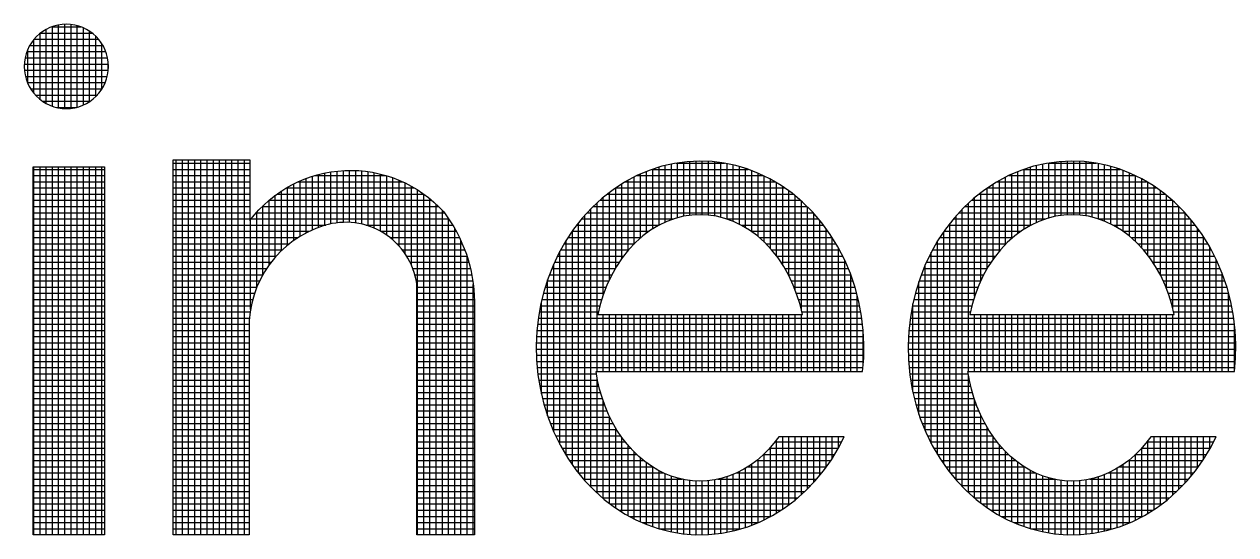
# Model space of a CAD drawing. Extents: x 0 to 841, y 0 to 594.
# Drawn here: x 740.76 to 744.094, y 98.319 to 99.722 of the extents above; entities that cross this region are included whole.
import ezdxf

# ---------------------------------------------------------------- set-up
doc = ezdxf.new("R2010")
doc.units = 0
doc.header["$LTSCALE"] = 5
doc.header["$MEASUREMENT"] = 0
doc.layers.add('한국지역난방기술주식회사 CI', color=7, linetype='Continuous')

# ---------------------------------------------------------------- blocks, each defined once
blk = doc.blocks.new('기술주CI')
at = {"layer": '한국지역난방기술주식회사 CI', "linetype": 'Continuous'}
for p, q in [((1153.6363, 136.291), (1153.6363, 136.6709)), ((1153.6648, 136.6837), (1153.8138, 136.6837)), ((1153.668, 136.2769), (1153.668, 136.6849)), ((1153.6997, 136.2685), (1153.6997, 136.6934)), ((1153.7315, 136.2649), (1153.7315, 136.6969)), ((1153.7632, 136.2661), (1153.7632, 136.6957)), ((1153.795, 136.2721), (1153.795, 136.6897)), ((1153.8268, 136.2833), (1153.8268, 136.6785)), ((1153.5727, 136.3432), (1153.5727, 136.6186)), ((1153.5741, 136.6203), (1153.9045, 136.6203)), ((1153.6045, 136.312), (1153.6045, 136.6498)), ((1153.6073, 136.652), (1153.8713, 136.652)), ((1153.8585, 136.3007), (1153.8585, 136.6612)), ((1153.8902, 136.3263), (1153.8902, 136.6356)), ((1153.5369, 136.5567), (1153.9417, 136.5567)), ((1153.541, 136.395), (1153.541, 136.5668)), ((1153.5519, 136.5885), (1153.9267, 136.5885)), ((1153.922, 136.3655), (1153.922, 136.5963)), ((1153.5235, 136.4933), (1153.9551, 136.4933)), ((1153.5277, 136.525), (1153.9509, 136.525)), ((1153.9537, 136.4542), (1153.9537, 136.5076)), ((1153.5241, 136.4615), (1153.9545, 136.4615)), ((1153.5293, 136.4298), (1153.9493, 136.4298)), ((1153.5397, 136.398), (1153.9389, 136.398)), ((1153.5561, 136.3662), (1153.9225, 136.3662)), ((1153.5803, 136.3345), (1153.8983, 136.3345)), ((1153.617, 136.3028), (1153.8616, 136.3028)), ((1153.6879, 136.271), (1153.7907, 136.271)), ((1154.2878, 135.9853), (1154.6807, 135.9853)), ((1154.303, 134.0812), (1154.303, 136.0018)), ((1154.3348, 134.0812), (1154.3348, 136.0018)), ((1154.3665, 134.0812), (1154.3665, 136.0018)), ((1154.3982, 134.0812), (1154.3982, 136.0018)), ((1154.43, 134.0812), (1154.43, 136.0018)), ((1154.4617, 134.0812), (1154.4617, 136.0018)), ((1154.4935, 134.0812), (1154.4935, 136.0018)), ((1154.5253, 134.0812), (1154.5253, 136.0018)), ((1154.557, 134.0812), (1154.557, 136.0018)), ((1154.5887, 134.0812), (1154.5887, 136.0018)), ((1154.6205, 134.0812), (1154.6205, 136.0018)), ((1154.6523, 134.0812), (1154.6523, 136.0018)), ((1156.8674, 135.9853), (1157.115, 135.9853)), ((1156.8747, 135.7051), (1156.8747, 135.9862)), ((1156.9065, 135.713), (1156.9065, 135.9905)), ((1156.9383, 135.7177), (1156.9383, 135.9936)), ((1156.97, 135.7202), (1156.97, 135.995)), ((1157.0017, 135.7207), (1157.0017, 135.9954)), ((1157.0335, 135.719), (1157.0335, 135.9941)), ((1157.0653, 135.7143), (1157.0653, 135.9916)), ((1157.097, 135.7073), (1157.097, 135.9876)), ((1158.775, 135.9853), (1159.0226, 135.9853)), ((1158.7797, 135.7044), (1158.7797, 135.9859)), ((1158.8115, 135.7124), (1158.8115, 135.9902)), ((1158.8433, 135.7173), (1158.8433, 135.9934)), ((1158.875, 135.7201), (1158.875, 135.9949)), ((1158.9067, 135.7208), (1158.9067, 135.9955)), ((1158.9385, 135.7192), (1158.9385, 135.9942)), ((1158.9703, 135.7147), (1158.9703, 135.992)), ((1159.002, 135.708), (1159.002, 135.988)), ((1153.5694, 135.9535), (1153.9345, 135.9535)), ((1153.5727, 134.0812), (1153.5727, 135.9662)), ((1153.6045, 134.0812), (1153.6045, 135.9662)), ((1153.6363, 134.0812), (1153.6363, 135.9662)), ((1153.668, 134.0812), (1153.668, 135.9662)), ((1153.6997, 134.0812), (1153.6997, 135.9662)), ((1153.7315, 134.0812), (1153.7315, 135.9662)), ((1153.7632, 134.0812), (1153.7632, 135.9662)), ((1153.795, 134.0812), (1153.795, 135.9662)), ((1153.8268, 134.0812), (1153.8268, 135.9662)), ((1153.8585, 134.0812), (1153.8585, 135.9662)), ((1153.8902, 134.0812), (1153.8902, 135.9662)), ((1153.922, 134.0812), (1153.922, 135.9662)), ((1154.2878, 135.9535), (1154.6807, 135.9535)), ((1155.0333, 135.6555), (1155.0333, 135.9273)), ((1155.065, 135.6661), (1155.065, 135.9348)), ((1155.0967, 135.6743), (1155.0967, 135.9406)), ((1155.1285, 135.6796), (1155.1285, 135.9447)), ((1155.1602, 135.682), (1155.1602, 135.9473)), ((1155.192, 135.6817), (1155.192, 135.9483)), ((1155.2238, 135.6787), (1155.2238, 135.9477)), ((1155.2555, 135.6728), (1155.2555, 135.9456)), ((1155.2872, 135.664), (1155.2872, 135.9419)), ((1155.319, 135.6519), (1155.319, 135.9366)), ((1155.3508, 135.6363), (1155.3508, 135.9296)), ((1156.6842, 135.6013), (1156.6842, 135.9294)), ((1156.716, 135.6266), (1156.716, 135.9429)), ((1156.7448, 135.9535), (1157.237, 135.9535)), ((1156.7478, 135.6485), (1156.7478, 135.9544)), ((1156.7795, 135.6673), (1156.7795, 135.9647)), ((1156.8112, 135.6825), (1156.8112, 135.9733)), ((1156.843, 135.6949), (1156.843, 135.9805)), ((1157.1288, 135.6982), (1157.1288, 135.9823)), ((1157.1605, 135.6867), (1157.1605, 135.9756)), ((1157.1922, 135.6716), (1157.1922, 135.9673)), ((1157.224, 135.6539), (1157.224, 135.9579)), ((1157.2558, 135.6333), (1157.2558, 135.9462)), ((1157.2875, 135.6093), (1157.2875, 135.9339)), ((1158.5892, 135.599), (1158.5892, 135.9283)), ((1158.621, 135.6247), (1158.621, 135.9418)), ((1158.6524, 135.9535), (1159.1446, 135.9535)), ((1158.6528, 135.6469), (1158.6528, 135.9536)), ((1158.6845, 135.666), (1158.6845, 135.9639)), ((1158.7162, 135.6812), (1158.7162, 135.9727)), ((1158.748, 135.694), (1158.748, 135.9799)), ((1159.0338, 135.6991), (1159.0338, 135.9829)), ((1159.0655, 135.6877), (1159.0655, 135.9762)), ((1159.0972, 135.6729), (1159.0972, 135.9681)), ((1159.129, 135.6555), (1159.129, 135.9586)), ((1159.1608, 135.6352), (1159.1608, 135.9472)), ((1159.1925, 135.6116), (1159.1925, 135.9349)), ((1153.5694, 135.9217), (1153.9345, 135.9217)), ((1153.5694, 135.89), (1153.9345, 135.89)), ((1154.2878, 135.9217), (1154.6807, 135.9217)), ((1154.2878, 135.89), (1154.6807, 135.89)), ((1154.8745, 135.5647), (1154.8745, 135.8623)), ((1154.9062, 135.5889), (1154.9062, 135.8794)), ((1154.9284, 135.89), (1155.4644, 135.89)), ((1154.938, 135.6097), (1154.938, 135.8943)), ((1154.9697, 135.6276), (1154.9697, 135.9072)), ((1155.0015, 135.6428), (1155.0015, 135.9182)), ((1155.0132, 135.9217), (1155.3796, 135.9217)), ((1155.3825, 135.6165), (1155.3825, 135.9209)), ((1155.4143, 135.5918), (1155.4143, 135.9104)), ((1155.446, 135.5605), (1155.446, 135.898)), ((1155.4777, 135.5198), (1155.4777, 135.8837)), ((1155.5095, 135.462), (1155.5095, 135.8672)), ((1156.589, 135.4972), (1156.589, 135.879)), ((1156.6065, 135.89), (1157.3732, 135.89)), ((1156.6208, 135.5377), (1156.6208, 135.8976)), ((1156.6525, 135.572), (1156.6525, 135.9145)), ((1156.6663, 135.9217), (1157.3132, 135.9217)), ((1157.3193, 135.5811), (1157.3193, 135.9188)), ((1157.351, 135.5478), (1157.351, 135.9031)), ((1157.3827, 135.509), (1157.3827, 135.8844)), ((1157.4145, 135.4632), (1157.4145, 135.8646)), ((1158.494, 135.4934), (1158.494, 135.8773)), ((1158.5141, 135.89), (1159.2808, 135.89)), ((1158.5258, 135.5344), (1158.5258, 135.8962)), ((1158.5575, 135.5692), (1158.5575, 135.9132)), ((1158.5738, 135.9217), (1159.2208, 135.9217)), ((1159.2242, 135.5834), (1159.2242, 135.9201)), ((1159.256, 135.5505), (1159.256, 135.9046)), ((1159.2877, 135.5123), (1159.2877, 135.8859)), ((1159.3195, 135.4671), (1159.3195, 135.8664)), ((1153.5694, 135.8583), (1153.9345, 135.8583)), ((1153.5694, 135.8265), (1153.9345, 135.8265)), ((1154.2878, 135.8583), (1154.6807, 135.8583)), ((1154.2878, 135.8265), (1154.6807, 135.8265)), ((1154.811, 135.5031), (1154.811, 135.8205)), ((1154.8192, 135.8265), (1155.5736, 135.8265)), ((1154.8428, 135.5364), (1154.8428, 135.8427)), ((1154.8676, 135.8583), (1155.5251, 135.8583)), ((1155.5413, 134.0812), (1155.5413, 135.8484)), ((1155.573, 134.0812), (1155.573, 135.8269)), ((1155.6047, 134.0812), (1155.6047, 135.8026)), ((1156.4937, 135.3122), (1156.4937, 135.8104)), ((1156.5143, 135.8265), (1157.4673, 135.8265)), ((1156.5255, 135.3887), (1156.5255, 135.8352)), ((1156.5572, 135.8583), (1157.4234, 135.8583)), ((1156.5573, 135.4486), (1156.5573, 135.8583)), ((1157.4463, 135.4079), (1157.4463, 135.8421)), ((1157.478, 135.3356), (1157.478, 135.8175)), ((1158.3987, 135.3041), (1158.3987, 135.8084)), ((1158.4219, 135.8265), (1159.3748, 135.8265)), ((1158.4305, 135.3832), (1158.4305, 135.8332)), ((1158.4623, 135.444), (1158.4623, 135.8566)), ((1158.4648, 135.8583), (1159.331, 135.8583)), ((1159.3513, 135.4127), (1159.3513, 135.8439)), ((1159.383, 135.3423), (1159.383, 135.8196)), ((1153.5694, 135.7948), (1153.9345, 135.7948)), ((1153.5694, 135.763), (1153.9345, 135.763)), ((1154.2878, 135.7948), (1154.6807, 135.7948)), ((1154.2878, 135.763), (1154.6807, 135.763)), ((1154.7439, 135.763), (1155.6488, 135.763)), ((1154.7475, 135.4138), (1154.7475, 135.7665)), ((1154.7786, 135.7948), (1155.6141, 135.7948)), ((1154.7792, 135.4632), (1154.7792, 135.7953)), ((1155.6365, 134.0812), (1155.6365, 135.7748)), ((1155.6682, 134.0812), (1155.6682, 135.743)), ((1156.4303, 134.3258), (1156.4303, 135.7519)), ((1156.4415, 135.763), (1157.5387, 135.763)), ((1156.462, 134.917), (1156.462, 135.782)), ((1156.4758, 135.7948), (1157.505, 135.7948)), ((1157.5097, 135.2325), (1157.5097, 135.7908)), ((1157.5415, 134.917), (1157.5415, 135.7603)), ((1158.3353, 134.3285), (1158.3353, 135.7491)), ((1158.3491, 135.763), (1159.4463, 135.763)), ((1158.367, 134.917), (1158.367, 135.7796)), ((1158.3834, 135.7948), (1159.4126, 135.7948)), ((1159.4147, 135.2433), (1159.4147, 135.793)), ((1159.4465, 134.917), (1159.4465, 135.7628)), ((1153.5694, 135.7312), (1153.9345, 135.7312)), ((1153.5694, 135.6995), (1153.9345, 135.6995)), ((1154.2878, 135.7312), (1154.6807, 135.7312)), ((1154.2878, 135.6995), (1154.6807, 135.6995)), ((1154.684, 135.2356), (1154.684, 135.6951)), ((1154.6874, 135.6995), (1155.701, 135.6995)), ((1154.7138, 135.7312), (1155.6783, 135.7312)), ((1154.7158, 135.348), (1154.7158, 135.7334)), ((1155.7, 134.0812), (1155.7, 135.701)), ((1156.3667, 134.3977), (1156.3667, 135.6792)), ((1156.3826, 135.6995), (1156.8557, 135.6995)), ((1156.3985, 134.359), (1156.3985, 135.7173)), ((1156.4113, 135.7312), (1157.5702, 135.7312)), ((1157.125, 135.6995), (1157.5975, 135.6995)), ((1157.5732, 134.917), (1157.5732, 135.7277)), ((1157.605, 134.917), (1157.605, 135.6907)), ((1158.2718, 134.4009), (1158.2718, 135.6759)), ((1158.2902, 135.6995), (1158.7633, 135.6995)), ((1158.3035, 134.3621), (1158.3035, 135.7145)), ((1158.3189, 135.7312), (1159.4778, 135.7312)), ((1159.0326, 135.6995), (1159.5051, 135.6995)), ((1159.4782, 134.917), (1159.4782, 135.7307)), ((1159.51, 134.917), (1159.51, 135.6937)), ((1153.5694, 135.6678), (1153.9345, 135.6678)), ((1153.5694, 135.636), (1153.9345, 135.636)), ((1154.2878, 135.6678), (1155.0706, 135.6678)), ((1154.2878, 135.636), (1154.9867, 135.636)), ((1155.275, 135.6678), (1155.7213, 135.6678)), ((1155.3513, 135.636), (1155.7396, 135.636)), ((1155.7318, 134.0812), (1155.7318, 135.6501)), ((1156.3342, 135.636), (1156.7287, 135.636)), ((1156.335, 134.4405), (1156.335, 135.6372)), ((1156.3578, 135.6678), (1156.7803, 135.6678)), ((1157.2004, 135.6678), (1157.6232, 135.6678)), ((1157.2521, 135.636), (1157.6463, 135.636)), ((1157.6368, 134.917), (1157.6368, 135.6491)), ((1158.24, 134.4442), (1158.24, 135.6333)), ((1158.2418, 135.636), (1158.6363, 135.636)), ((1158.2654, 135.6678), (1158.6879, 135.6678)), ((1159.108, 135.6678), (1159.5308, 135.6678)), ((1159.1596, 135.636), (1159.5539, 135.636)), ((1159.5418, 134.917), (1159.5418, 135.6527)), ((1153.5694, 135.6042), (1153.9345, 135.6042)), ((1153.5694, 135.5725), (1153.9345, 135.5725)), ((1154.2878, 135.6042), (1154.9292, 135.6042)), ((1154.2878, 135.5725), (1154.8842, 135.5725)), ((1155.3992, 135.6042), (1155.7559, 135.6042)), ((1155.4347, 135.5725), (1155.7704, 135.5725)), ((1155.7635, 134.0812), (1155.7635, 135.5881)), ((1156.2934, 135.5725), (1156.653, 135.5725)), ((1156.3032, 134.4883), (1156.3032, 135.5895)), ((1156.3131, 135.6042), (1156.6875, 135.6042)), ((1157.2932, 135.6042), (1157.6677, 135.6042)), ((1157.3278, 135.5725), (1157.6873, 135.5725)), ((1157.6685, 134.917), (1157.6685, 135.603)), ((1157.7002, 134.917), (1157.7002, 135.5505)), ((1158.201, 135.5725), (1158.5606, 135.5725)), ((1158.2082, 134.4927), (1158.2082, 135.5854)), ((1158.2206, 135.6042), (1158.5951, 135.6042)), ((1159.2008, 135.6042), (1159.5753, 135.6042)), ((1159.2353, 135.5725), (1159.5949, 135.5725)), ((1159.5735, 134.917), (1159.5735, 135.6072)), ((1159.6052, 134.917), (1159.6052, 135.5555)), ((1153.5694, 135.5408), (1153.9345, 135.5408)), ((1153.5694, 135.509), (1153.9345, 135.509)), ((1154.2878, 135.5408), (1154.8473, 135.5408)), ((1154.2878, 135.509), (1154.8163, 135.509)), ((1155.4626, 135.5408), (1155.7832, 135.5408)), ((1155.4847, 135.509), (1155.7944, 135.509)), ((1155.7952, 134.0812), (1155.7952, 135.5065)), ((1156.259, 135.509), (1156.598, 135.509)), ((1156.2715, 134.5431), (1156.2715, 135.5337)), ((1156.2755, 135.5408), (1156.6232, 135.5408)), ((1157.3576, 135.5408), (1157.7053, 135.5408)), ((1157.3828, 135.509), (1157.7216, 135.509)), ((1157.732, 134.917), (1157.732, 135.4888)), ((1158.1666, 135.509), (1158.5056, 135.509)), ((1158.1765, 134.5484), (1158.1765, 135.5292)), ((1158.183, 135.5408), (1158.5307, 135.5408)), ((1159.2652, 135.5408), (1159.6129, 135.5408)), ((1159.2904, 135.509), (1159.6292, 135.509)), ((1159.637, 134.917), (1159.637, 135.4939)), ((1153.5694, 135.4772), (1153.9345, 135.4772)), ((1153.5694, 135.4455), (1153.9345, 135.4455)), ((1154.2878, 135.4772), (1154.7898, 135.4772)), ((1154.2878, 135.4455), (1154.767, 135.4455)), ((1155.5024, 135.4772), (1155.8041, 135.4772)), ((1155.5162, 135.4455), (1155.8123, 135.4455)), ((1156.2302, 135.4455), (1156.5555, 135.4455)), ((1156.2398, 134.6082), (1156.2398, 135.4684)), ((1156.2439, 135.4772), (1156.5756, 135.4772)), ((1157.4051, 135.4772), (1157.7369, 135.4772)), ((1157.4253, 135.4455), (1157.7503, 135.4455)), ((1158.1377, 135.4455), (1158.4631, 135.4455)), ((1158.1448, 134.6147), (1158.1448, 135.463)), ((1158.1515, 135.4772), (1158.4832, 135.4772)), ((1159.3127, 135.4772), (1159.6445, 135.4772)), ((1159.3328, 135.4455), (1159.6579, 135.4455)), ((1153.5694, 135.4137), (1153.9345, 135.4137)), ((1153.5694, 135.382), (1153.9345, 135.382)), ((1154.2878, 135.4137), (1154.7475, 135.4137)), ((1154.2878, 135.382), (1154.7308, 135.382)), ((1155.5267, 135.4137), (1155.8191, 135.4137)), ((1155.5341, 135.382), (1155.8245, 135.382)), ((1155.827, 134.0812), (1155.827, 135.364)), ((1156.2063, 135.382), (1156.5224, 135.382)), ((1156.208, 134.6903), (1156.208, 135.3872)), ((1156.2177, 135.4137), (1156.5377, 135.4137)), ((1157.4431, 135.4137), (1157.7633, 135.4137)), ((1157.4584, 135.382), (1157.7741, 135.382)), ((1157.7638, 134.917), (1157.7638, 135.4125)), ((1158.113, 134.6984), (1158.113, 135.3791)), ((1158.1139, 135.382), (1158.43, 135.382)), ((1158.1253, 135.4137), (1158.4452, 135.4137)), ((1159.3507, 135.4137), (1159.6709, 135.4137)), ((1159.366, 135.382), (1159.6817, 135.382)), ((1159.6688, 134.917), (1159.6688, 135.4199)), ((1153.5694, 135.3503), (1153.9345, 135.3503)), ((1153.5694, 135.3185), (1153.9345, 135.3185)), ((1154.2878, 135.3503), (1154.7166, 135.3503)), ((1154.2878, 135.3185), (1154.7048, 135.3185)), ((1155.5366, 135.3503), (1155.8286, 135.3503)), ((1155.5366, 135.3185), (1155.8313, 135.3185)), ((1156.1871, 135.3185), (1156.4962, 135.3185)), ((1156.1962, 135.3503), (1156.5084, 135.3503)), ((1157.4724, 135.3503), (1157.7849, 135.3503)), ((1157.4846, 135.3185), (1157.7934, 135.3185)), ((1157.7955, 134.917), (1157.7955, 135.3104)), ((1158.0947, 135.3185), (1158.4037, 135.3185)), ((1158.1038, 135.3503), (1158.416, 135.3503)), ((1159.38, 135.3503), (1159.6925, 135.3503)), ((1159.3922, 135.3185), (1159.701, 135.3185)), ((1159.7005, 134.917), (1159.7005, 135.3203)), ((1153.5694, 135.2867), (1153.9345, 135.2867)), ((1153.5694, 135.255), (1153.9345, 135.255)), ((1154.2878, 135.2867), (1154.6952, 135.2867)), ((1154.2878, 135.255), (1154.6876, 135.255)), ((1155.5366, 135.2867), (1155.8327, 135.2867)), ((1155.5366, 135.255), (1155.8329, 135.255)), ((1156.1721, 135.255), (1156.4764, 135.255)), ((1156.1762, 134.8037), (1156.1762, 135.2749)), ((1156.1792, 135.2867), (1156.4858, 135.2867)), ((1157.495, 135.2867), (1157.8017, 135.2867)), ((1157.5044, 135.255), (1157.8085, 135.255)), ((1158.0796, 135.255), (1158.384, 135.255)), ((1158.0812, 134.8146), (1158.0812, 135.2639)), ((1158.0868, 135.2867), (1158.3934, 135.2867)), ((1159.4025, 135.2867), (1159.7092, 135.2867)), ((1159.412, 135.255), (1159.7161, 135.255)), ((1153.5694, 135.2233), (1153.9345, 135.2233)), ((1153.5694, 135.1915), (1153.9345, 135.1915)), ((1154.2878, 135.2233), (1154.682, 135.2233)), ((1154.2878, 135.1915), (1154.6784, 135.1915)), ((1155.5366, 135.2233), (1155.8329, 135.2233)), ((1155.5366, 135.1915), (1155.8329, 135.1915)), ((1156.1609, 135.1915), (1157.8197, 135.1915)), ((1156.1663, 135.2233), (1156.4688, 135.2233)), ((1156.4937, 134.917), (1156.4937, 135.2102)), ((1156.5255, 134.917), (1156.5255, 135.2102)), ((1156.5573, 134.917), (1156.5573, 135.2102)), ((1156.589, 134.917), (1156.589, 135.2102)), ((1156.6208, 134.917), (1156.6208, 135.2102)), ((1156.6525, 134.917), (1156.6525, 135.2102)), ((1156.6842, 134.917), (1156.6842, 135.2102)), ((1156.716, 134.917), (1156.716, 135.2102)), ((1156.7478, 134.917), (1156.7478, 135.2102)), ((1156.7795, 134.917), (1156.7795, 135.2102)), ((1156.8112, 134.917), (1156.8112, 135.2102)), ((1156.843, 134.917), (1156.843, 135.2102)), ((1156.8747, 134.917), (1156.8747, 135.2102)), ((1156.9065, 134.917), (1156.9065, 135.2102)), ((1156.9383, 134.917), (1156.9383, 135.2102)), ((1156.97, 134.917), (1156.97, 135.2102)), ((1157.0017, 134.917), (1157.0017, 135.2102)), ((1157.0335, 134.917), (1157.0335, 135.2102)), ((1157.0653, 134.917), (1157.0653, 135.2102)), ((1157.097, 134.917), (1157.097, 135.2102)), ((1157.1288, 134.917), (1157.1288, 135.2102)), ((1157.1605, 134.917), (1157.1605, 135.2102)), ((1157.1922, 134.917), (1157.1922, 135.2102)), ((1157.224, 134.917), (1157.224, 135.2102)), ((1157.2558, 134.917), (1157.2558, 135.2102)), ((1157.2875, 134.917), (1157.2875, 135.2102)), ((1157.3193, 134.917), (1157.3193, 135.2102)), ((1157.351, 134.917), (1157.351, 135.2102)), ((1157.3827, 134.917), (1157.3827, 135.2102)), ((1157.4145, 134.917), (1157.4145, 135.2102)), ((1157.4463, 134.917), (1157.4463, 135.2102)), ((1157.478, 134.917), (1157.478, 135.2102)), ((1157.5097, 134.917), (1157.5097, 135.2102)), ((1157.512, 135.2233), (1157.8144, 135.2233)), ((1158.0685, 135.1915), (1159.7273, 135.1915)), ((1158.0739, 135.2233), (1158.3764, 135.2233)), ((1158.3987, 134.917), (1158.3987, 135.2102)), ((1158.4305, 134.917), (1158.4305, 135.2102)), ((1158.4623, 134.917), (1158.4623, 135.2102)), ((1158.494, 134.917), (1158.494, 135.2102)), ((1158.5258, 134.917), (1158.5258, 135.2102)), ((1158.5575, 134.917), (1158.5575, 135.2102)), ((1158.5892, 134.917), (1158.5892, 135.2102)), ((1158.621, 134.917), (1158.621, 135.2102)), ((1158.6528, 134.917), (1158.6528, 135.2102)), ((1158.6845, 134.917), (1158.6845, 135.2102)), ((1158.7162, 134.917), (1158.7162, 135.2102)), ((1158.748, 134.917), (1158.748, 135.2102)), ((1158.7797, 134.917), (1158.7797, 135.2102)), ((1158.8115, 134.917), (1158.8115, 135.2102)), ((1158.8433, 134.917), (1158.8433, 135.2102)), ((1158.875, 134.917), (1158.875, 135.2102)), ((1158.9067, 134.917), (1158.9067, 135.2102)), ((1158.9385, 134.917), (1158.9385, 135.2102)), ((1158.9703, 134.917), (1158.9703, 135.2102)), ((1159.002, 134.917), (1159.002, 135.2102)), ((1159.0338, 134.917), (1159.0338, 135.2102)), ((1159.0655, 134.917), (1159.0655, 135.2102)), ((1159.0972, 134.917), (1159.0972, 135.2102)), ((1159.129, 134.917), (1159.129, 135.2102)), ((1159.1608, 134.917), (1159.1608, 135.2102)), ((1159.1925, 134.917), (1159.1925, 135.2102)), ((1159.2242, 134.917), (1159.2242, 135.2102)), ((1159.256, 134.917), (1159.256, 135.2102)), ((1159.2877, 134.917), (1159.2877, 135.2102)), ((1159.3195, 134.917), (1159.3195, 135.2102)), ((1159.3513, 134.917), (1159.3513, 135.2102)), ((1159.383, 134.917), (1159.383, 135.2102)), ((1159.4147, 134.917), (1159.4147, 135.2102)), ((1159.4196, 135.2233), (1159.722, 135.2233)), ((1153.5694, 135.1597), (1153.9345, 135.1597)), ((1153.5694, 135.128), (1153.9345, 135.128)), ((1154.2878, 135.1597), (1154.6766, 135.1597)), ((1154.2878, 135.128), (1154.6765, 135.128)), ((1155.5366, 135.1597), (1155.8329, 135.1597)), ((1155.5366, 135.128), (1155.8329, 135.128)), ((1156.1537, 135.128), (1157.8271, 135.128)), ((1156.1573, 135.1597), (1157.8234, 135.1597)), ((1157.8273, 134.9577), (1157.8273, 135.1248)), ((1158.0613, 135.128), (1159.7347, 135.128)), ((1158.0649, 135.1597), (1159.731, 135.1597)), ((1159.7323, 134.9256), (1159.7323, 135.1489)), ((1153.5694, 135.0962), (1153.9345, 135.0962)), ((1153.5694, 135.0645), (1153.9345, 135.0645)), ((1154.2878, 135.0962), (1154.6765, 135.0962)), ((1154.2878, 135.0645), (1154.6765, 135.0645)), ((1155.5366, 135.0962), (1155.8329, 135.0962)), ((1155.5366, 135.0645), (1155.8329, 135.0645)), ((1156.1506, 135.0645), (1157.8302, 135.0645)), ((1156.1521, 135.0962), (1157.8287, 135.0962)), ((1158.0582, 135.0645), (1159.7378, 135.0645)), ((1158.0597, 135.0962), (1159.7362, 135.0962)), ((1153.5694, 135.0328), (1153.9345, 135.0328)), ((1153.5694, 135.001), (1153.9345, 135.001)), ((1154.2878, 135.0328), (1154.6765, 135.0328)), ((1154.2878, 135.001), (1154.6765, 135.001)), ((1155.5366, 135.0328), (1155.8329, 135.0328)), ((1155.5366, 135.001), (1155.8329, 135.001)), ((1156.1505, 135.0328), (1157.8303, 135.0328)), ((1156.1512, 135.001), (1157.8297, 135.001)), ((1158.0581, 135.0328), (1159.7378, 135.0328)), ((1158.0588, 135.001), (1159.7373, 135.001)), ((1153.5694, 134.9692), (1153.9345, 134.9692)), ((1153.5694, 134.9375), (1153.9345, 134.9375)), ((1154.2878, 134.9692), (1154.6765, 134.9692)), ((1154.2878, 134.9375), (1154.6765, 134.9375)), ((1155.5366, 134.9692), (1155.8329, 134.9692)), ((1155.5366, 134.9375), (1155.8329, 134.9375)), ((1156.1524, 134.9692), (1157.8282, 134.9692)), ((1156.1553, 134.9375), (1157.8256, 134.9375)), ((1158.06, 134.9692), (1159.7358, 134.9692)), ((1158.0629, 134.9375), (1159.7332, 134.9375)), ((1153.5694, 134.9058), (1153.9345, 134.9058)), ((1153.5694, 134.874), (1153.9345, 134.874)), ((1154.2878, 134.9058), (1154.6765, 134.9058)), ((1154.2878, 134.874), (1154.6765, 134.874)), ((1155.5366, 134.9058), (1155.8329, 134.9058)), ((1155.5366, 134.874), (1155.8329, 134.874)), ((1156.1583, 134.9058), (1156.4588, 134.9058)), ((1156.1631, 134.874), (1156.4643, 134.874)), ((1156.462, 134.2948), (1156.462, 134.8872)), ((1158.0658, 134.9058), (1158.3664, 134.9058)), ((1158.0707, 134.874), (1158.3719, 134.874)), ((1158.367, 134.2971), (1158.367, 134.9023)), ((1153.5694, 134.8422), (1153.9345, 134.8422)), ((1153.5694, 134.8105), (1153.9345, 134.8105)), ((1154.2878, 134.8422), (1154.6765, 134.8422)), ((1154.2878, 134.8105), (1154.6765, 134.8105)), ((1155.5366, 134.8422), (1155.8329, 134.8422)), ((1155.5366, 134.8105), (1155.8329, 134.8105)), ((1156.1683, 134.8422), (1156.4714, 134.8422)), ((1156.1746, 134.8105), (1156.4797, 134.8105)), ((1158.0759, 134.8422), (1158.379, 134.8422)), ((1158.0822, 134.8105), (1158.3873, 134.8105)), ((1153.5694, 134.7788), (1153.9345, 134.7788)), ((1153.5694, 134.747), (1153.9345, 134.747)), ((1154.2878, 134.7788), (1154.6765, 134.7788)), ((1154.2878, 134.747), (1154.6765, 134.747)), ((1155.5366, 134.7788), (1155.8329, 134.7788)), ((1155.5366, 134.747), (1155.8329, 134.747)), ((1156.1822, 134.7788), (1156.4892, 134.7788)), ((1156.19, 134.747), (1156.5004, 134.747)), ((1156.4937, 134.2666), (1156.4937, 134.7658)), ((1158.0898, 134.7788), (1158.3968, 134.7788)), ((1158.0976, 134.747), (1158.4079, 134.747)), ((1158.3987, 134.2689), (1158.3987, 134.7731)), ((1153.5694, 134.7153), (1153.9345, 134.7153)), ((1153.5694, 134.6835), (1153.9345, 134.6835)), ((1154.2878, 134.7153), (1154.6765, 134.7153)), ((1154.2878, 134.6835), (1154.6765, 134.6835)), ((1155.5366, 134.7153), (1155.8329, 134.7153)), ((1155.5366, 134.6835), (1155.8329, 134.6835)), ((1156.2001, 134.7153), (1156.5133, 134.7153)), ((1156.2101, 134.6835), (1156.5277, 134.6835)), ((1156.5255, 134.2418), (1156.5255, 134.6879)), ((1158.1077, 134.7153), (1158.4208, 134.7153)), ((1158.1177, 134.6835), (1158.4353, 134.6835)), ((1158.4305, 134.2438), (1158.4305, 134.6931)), ((1153.5694, 134.6517), (1153.9345, 134.6517)), ((1153.5694, 134.62), (1153.9345, 134.62)), ((1154.2878, 134.6517), (1154.6765, 134.6517)), ((1154.2878, 134.62), (1154.6765, 134.62)), ((1155.5366, 134.6517), (1155.8329, 134.6517)), ((1155.5366, 134.62), (1155.8329, 134.62)), ((1156.2223, 134.6517), (1156.5438, 134.6517)), ((1156.235, 134.62), (1156.5622, 134.62)), ((1156.5573, 134.2184), (1156.5573, 134.6286)), ((1158.1299, 134.6517), (1158.4514, 134.6517)), ((1158.1426, 134.62), (1158.4698, 134.62)), ((1158.4623, 134.2201), (1158.4623, 134.633)), ((1153.5694, 134.5883), (1153.9345, 134.5883)), ((1153.5694, 134.5565), (1153.9345, 134.5565)), ((1154.2878, 134.5883), (1154.6765, 134.5883)), ((1154.2878, 134.5565), (1154.6765, 134.5565)), ((1155.5366, 134.5883), (1155.8329, 134.5883)), ((1155.5366, 134.5565), (1155.8329, 134.5565)), ((1156.2494, 134.5883), (1156.5832, 134.5883)), ((1156.2649, 134.5565), (1156.6069, 134.5565)), ((1156.589, 134.1981), (1156.589, 134.5797)), ((1157.374, 134.5565), (1157.7158, 134.5565)), ((1157.3827, 134.1928), (1157.3827, 134.568)), ((1157.4145, 134.2124), (1157.4145, 134.5829)), ((1157.4463, 134.2352), (1157.4463, 134.5829)), ((1157.478, 134.2588), (1157.478, 134.5829)), ((1157.5097, 134.2868), (1157.5097, 134.5829)), ((1157.5415, 134.3165), (1157.5415, 134.5829)), ((1157.5732, 134.3494), (1157.5732, 134.5829)), ((1157.605, 134.3867), (1157.605, 134.5829)), ((1157.6368, 134.4277), (1157.6368, 134.5829)), ((1157.6685, 134.4736), (1157.6685, 134.5829)), ((1157.7002, 134.5263), (1157.7002, 134.5829)), ((1158.157, 134.5883), (1158.4908, 134.5883)), ((1158.1725, 134.5565), (1158.5145, 134.5565)), ((1158.494, 134.1997), (1158.494, 134.5835)), ((1159.2816, 134.5565), (1159.6234, 134.5565)), ((1159.2877, 134.1912), (1159.2877, 134.5646)), ((1159.3195, 134.2108), (1159.3195, 134.5829)), ((1159.3513, 134.2333), (1159.3513, 134.5829)), ((1159.383, 134.2569), (1159.383, 134.5829)), ((1159.4147, 134.2846), (1159.4147, 134.5829)), ((1159.4465, 134.3138), (1159.4465, 134.5829)), ((1159.4782, 134.3467), (1159.4782, 134.5829)), ((1159.51, 134.3835), (1159.51, 134.5829)), ((1159.5418, 134.424), (1159.5418, 134.5829)), ((1159.5735, 134.4693), (1159.5735, 134.5829)), ((1159.6052, 134.5217), (1159.6052, 134.5829)), ((1159.637, 134.5828), (1159.637, 134.5829)), ((1153.5694, 134.5247), (1153.9345, 134.5247)), ((1154.2878, 134.5247), (1154.6765, 134.5247)), ((1155.5366, 134.5247), (1155.8329, 134.5247)), ((1156.2818, 134.5247), (1156.6339, 134.5247)), ((1156.6208, 134.1793), (1156.6208, 134.5395)), ((1156.6525, 134.1623), (1156.6525, 134.5051)), ((1157.3193, 134.1583), (1157.3193, 134.4962)), ((1157.3471, 134.5247), (1157.6994, 134.5247)), ((1157.351, 134.1743), (1157.351, 134.5293)), ((1158.1894, 134.5247), (1158.5415, 134.5247)), ((1158.5258, 134.1807), (1158.5258, 134.5424)), ((1158.5575, 134.1637), (1158.5575, 134.5076)), ((1159.2242, 134.157), (1159.2242, 134.4936)), ((1159.2546, 134.5247), (1159.607, 134.5247)), ((1159.256, 134.173), (1159.256, 134.5263)), ((1153.5694, 134.493), (1153.9345, 134.493)), ((1153.5694, 134.4613), (1153.9345, 134.4613)), ((1154.2878, 134.493), (1154.6765, 134.493)), ((1154.2878, 134.4613), (1154.6765, 134.4613)), ((1155.5366, 134.493), (1155.8329, 134.493)), ((1155.5366, 134.4613), (1155.8329, 134.4613)), ((1156.3005, 134.493), (1156.665, 134.493)), ((1156.3205, 134.4613), (1156.7014, 134.4613)), ((1156.6842, 134.1476), (1156.6842, 134.4755)), ((1156.716, 134.1337), (1156.716, 134.4501)), ((1157.2558, 134.1309), (1157.2558, 134.4436)), ((1157.2796, 134.4613), (1157.6606, 134.4613)), ((1157.2875, 134.1435), (1157.2875, 134.4678)), ((1157.3161, 134.493), (1157.6803, 134.493)), ((1158.2081, 134.493), (1158.5726, 134.493)), ((1158.2281, 134.4613), (1158.609, 134.4613)), ((1158.5892, 134.1488), (1158.5892, 134.4777)), ((1158.621, 134.1348), (1158.621, 134.452)), ((1159.1608, 134.1299), (1159.1608, 134.4417)), ((1159.1872, 134.4613), (1159.5682, 134.4613)), ((1159.1925, 134.1425), (1159.1925, 134.4656)), ((1159.2236, 134.493), (1159.5879, 134.493)), ((1153.5694, 134.4295), (1153.9345, 134.4295)), ((1153.5694, 134.3978), (1153.9345, 134.3978)), ((1154.2878, 134.4295), (1154.6765, 134.4295)), ((1154.2878, 134.3978), (1154.6765, 134.3978)), ((1155.5366, 134.4295), (1155.8329, 134.4295)), ((1155.5366, 134.3978), (1155.8329, 134.3978)), ((1156.3427, 134.4295), (1156.7459, 134.4295)), ((1156.3667, 134.3978), (1156.8038, 134.3978)), ((1156.7478, 134.1227), (1156.7478, 134.4284)), ((1156.7795, 134.112), (1156.7795, 134.4099)), ((1156.8112, 134.1039), (1156.8112, 134.3943)), ((1156.843, 134.0963), (1156.843, 134.3816)), ((1156.8747, 134.091), (1156.8747, 134.3717)), ((1157.097, 134.0891), (1157.097, 134.3695)), ((1157.1288, 134.0951), (1157.1288, 134.3789)), ((1157.1605, 134.1014), (1157.1605, 134.3908)), ((1157.1772, 134.3978), (1157.6142, 134.3978)), ((1157.1922, 134.11), (1157.1922, 134.4054)), ((1157.224, 134.1194), (1157.224, 134.4229)), ((1157.2346, 134.4295), (1157.6381, 134.4295)), ((1158.2503, 134.4295), (1158.6535, 134.4295)), ((1158.2743, 134.3978), (1158.7114, 134.3978)), ((1158.6528, 134.1236), (1158.6528, 134.4299)), ((1158.6845, 134.1127), (1158.6845, 134.4112)), ((1158.7162, 134.1046), (1158.7162, 134.3954)), ((1158.748, 134.0967), (1158.748, 134.3826)), ((1158.7797, 134.0914), (1158.7797, 134.3725)), ((1159.002, 134.0889), (1159.002, 134.3689)), ((1159.0338, 134.0945), (1159.0338, 134.3781)), ((1159.0655, 134.1009), (1159.0655, 134.3897)), ((1159.0848, 134.3978), (1159.5218, 134.3978)), ((1159.0972, 134.1092), (1159.0972, 134.4041)), ((1159.129, 134.1186), (1159.129, 134.4213)), ((1159.1421, 134.4295), (1159.5456, 134.4295)), ((1153.5694, 134.366), (1153.9345, 134.366)), ((1153.5694, 134.3342), (1153.9345, 134.3342)), ((1154.2878, 134.366), (1154.6765, 134.366)), ((1154.2878, 134.3342), (1154.6765, 134.3342)), ((1155.5366, 134.366), (1155.8329, 134.366)), ((1155.5366, 134.3342), (1155.8329, 134.3342)), ((1156.3928, 134.366), (1156.8991, 134.366)), ((1156.4221, 134.3342), (1157.5587, 134.3342)), ((1156.9065, 134.0862), (1156.9065, 134.3644)), ((1156.9383, 134.0838), (1156.9383, 134.3594)), ((1156.97, 134.0816), (1156.97, 134.3568)), ((1157.0017, 134.0821), (1157.0017, 134.3564)), ((1157.0335, 134.0825), (1157.0335, 134.3583)), ((1157.0653, 134.0858), (1157.0653, 134.3624)), ((1157.0814, 134.366), (1157.5879, 134.366)), ((1158.3003, 134.366), (1158.8067, 134.366)), ((1158.3297, 134.3342), (1159.4662, 134.3342)), ((1158.8115, 134.0864), (1158.8115, 134.3649)), ((1158.8433, 134.084), (1158.8433, 134.3598)), ((1158.875, 134.0816), (1158.875, 134.3569)), ((1158.9067, 134.082), (1158.9067, 134.3563)), ((1158.9385, 134.0825), (1158.9385, 134.3579)), ((1158.9703, 134.0855), (1158.9703, 134.3621)), ((1158.989, 134.366), (1159.4955, 134.366)), ((1153.5694, 134.3025), (1153.9345, 134.3025)), ((1153.5694, 134.2708), (1153.9345, 134.2708)), ((1154.2878, 134.3025), (1154.6765, 134.3025)), ((1154.2878, 134.2708), (1154.6765, 134.2708)), ((1155.5366, 134.3025), (1155.8329, 134.3025)), ((1155.5366, 134.2708), (1155.8329, 134.2708)), ((1156.4534, 134.3025), (1157.5275, 134.3025)), ((1156.4891, 134.2708), (1157.4915, 134.2708)), ((1158.361, 134.3025), (1159.4351, 134.3025)), ((1158.3966, 134.2708), (1159.3991, 134.2708)), ((1153.5694, 134.239), (1153.9345, 134.239)), ((1153.5694, 134.2072), (1153.9345, 134.2072)), ((1154.2878, 134.239), (1154.6765, 134.239)), ((1154.2878, 134.2072), (1154.6765, 134.2072)), ((1155.5366, 134.239), (1155.8329, 134.239)), ((1155.5366, 134.2072), (1155.8329, 134.2072)), ((1156.5292, 134.239), (1157.4513, 134.239)), ((1156.5747, 134.2072), (1157.4061, 134.2072)), ((1158.4368, 134.239), (1159.3589, 134.239)), ((1158.4823, 134.2072), (1159.3137, 134.2072)), ((1153.5694, 134.1755), (1153.9345, 134.1755)), ((1153.5694, 134.1438), (1153.9345, 134.1438)), ((1154.2878, 134.1755), (1154.6765, 134.1755)), ((1154.2878, 134.1438), (1154.6765, 134.1438)), ((1155.5366, 134.1755), (1155.8329, 134.1755)), ((1155.5366, 134.1438), (1155.8329, 134.1438)), ((1156.6279, 134.1755), (1157.3533, 134.1755)), ((1156.6931, 134.1438), (1157.288, 134.1438)), ((1158.5355, 134.1755), (1159.2609, 134.1755)), ((1158.6007, 134.1438), (1159.1956, 134.1438)), ((1153.5694, 134.112), (1153.9345, 134.112)), ((1154.2878, 134.112), (1154.6765, 134.112)), ((1155.5366, 134.112), (1155.8329, 134.112)), ((1156.7795, 134.112), (1157.199, 134.112)), ((1158.6871, 134.112), (1159.1066, 134.112))]:
    blk.add_line(p, q, dxfattribs=at)
at = {"layer": '한국지역난방기술주식회사 CI'}
blk.add_lwpolyline([(1153.9554, 136.4809, 1), (1153.5232, 136.4809, 1), (1153.9554, 136.4809, -1)], format="xyb", dxfattribs=at)
blk.add_lwpolyline([(1154.6765, 135.1344), (1154.6765, 134.0812), (1154.2878, 134.0812), (1154.2878, 136.0018), (1154.6807, 136.0018), (1154.6807, 135.6907), (1154.6807, 135.6907, -0.471694), (1155.675, 135.7356, -0.16212), (1155.8329, 135.2761), (1155.8329, 134.0812), (1155.5366, 134.0812), (1155.5366, 135.3667, 0.462763), (1155.0625, 135.6653, 0.335812)], format="xyb", close=True, dxfattribs=at)
for points in [[(1157.824, 134.917), (1157.8295, 134.9855), (1157.8306, 135.0561), (1157.8271, 135.1281), (1157.8186, 135.2011), (1157.8049, 135.2744), (1157.7859, 135.3473), (1157.7615, 135.4191), (1157.732, 135.4889), (1157.6974, 135.5561), (1157.658, 135.62), (1157.6143, 135.68), (1157.5666, 135.7354), (1157.5157, 135.7858), (1157.462, 135.8309), (1157.4061, 135.8705), (1157.3487, 135.9045), (1157.2904, 135.9328), (1157.2318, 135.9555), (1157.1734, 135.9729), (1157.114, 135.9855), (1157.0524, 135.9933), (1156.9891, 135.9959), (1156.9245, 135.9929), (1156.8592, 135.9841), (1156.7937, 135.9693), (1156.7288, 135.9483), (1156.665, 135.9212), (1156.603, 135.8881), (1156.5436, 135.8494), (1156.4871, 135.8053), (1156.4343, 135.7564), (1156.3855, 135.7032), (1156.3411, 135.6464), (1156.3014, 135.5867), (1156.2664, 135.5247), (1156.2363, 135.4612), (1156.2111, 135.3968), (1156.1905, 135.3321), (1156.174, 135.2659), (1156.1615, 135.1968), (1156.1534, 135.1252), (1156.1501, 135.0517), (1156.1517, 134.9768), (1156.1587, 134.9011), (1156.1711, 134.8255), (1156.1889, 134.7507), (1156.2121, 134.6774), (1156.2405, 134.6064), (1156.2738, 134.5383), (1156.3117, 134.4739), (1156.3537, 134.4137), (1156.3993, 134.3581), (1156.4478, 134.3075), (1156.4987, 134.2621), (1156.5515, 134.2221), (1156.6055, 134.1875), (1156.6601, 134.1582), (1156.7165, 134.1335), (1156.7757, 134.113), (1156.8376, 134.0972), (1156.9015, 134.0866), (1156.9672, 134.0816), (1157.0339, 134.0825), (1157.1012, 134.0896), (1157.1682, 134.1029), (1157.2344, 134.1225), (1157.2991, 134.1482), (1157.3617, 134.1797), (1157.4215, 134.2168), (1157.478, 134.2588), (1157.5308, 134.3054), (1157.5795, 134.3558), (1157.6238, 134.4094), (1157.6636, 134.4656), (1157.6988, 134.5236), (1157.7295, 134.5829), (1157.6959, 134.5829), (1157.6624, 134.5829), (1157.6289, 134.5829), (1157.5953, 134.5829), (1157.5618, 134.5829), (1157.5282, 134.5829), (1157.4947, 134.5829), (1157.4612, 134.5829), (1157.4276, 134.5829), (1157.3941, 134.5829), (1157.369, 134.55), (1157.3418, 134.5187), (1157.3125, 134.4895), (1157.2814, 134.4625), (1157.2484, 134.4382), (1157.2139, 134.4166), (1157.1781, 134.3981), (1157.1413, 134.3829), (1157.1036, 134.3709), (1157.0655, 134.3625), (1157.0272, 134.3575), (1156.989, 134.3559), (1156.9512, 134.3577), (1156.9141, 134.3627), (1156.8778, 134.3707), (1156.8427, 134.3817), (1156.8082, 134.3956), (1156.774, 134.4126), (1156.7402, 134.4329), (1156.7073, 134.4563), (1156.6755, 134.4829), (1156.6449, 134.5124), (1156.616, 134.5448), (1156.5889, 134.5798), (1156.5639, 134.6171), (1156.5411, 134.6565), (1156.5207, 134.6976), (1156.5028, 134.7401), (1156.4874, 134.7837), (1156.4747, 134.8279), (1156.4645, 134.8724), (1156.4569, 134.917), (1156.5936, 134.917), (1156.7303, 134.917), (1156.867, 134.917), (1157.0037, 134.917), (1157.1404, 134.917), (1157.2771, 134.917), (1157.4139, 134.917), (1157.5506, 134.917), (1157.6873, 134.917)], [(1159.7316, 134.917), (1159.7371, 134.9855), (1159.7382, 135.0561), (1159.7347, 135.1281), (1159.7262, 135.2011), (1159.7124, 135.2744), (1159.6934, 135.3473), (1159.6691, 135.4191), (1159.6396, 135.4889), (1159.6049, 135.5561), (1159.5656, 135.62), (1159.5218, 135.68), (1159.4742, 135.7354), (1159.4233, 135.7858), (1159.3696, 135.8309), (1159.3137, 135.8705), (1159.2563, 135.9045), (1159.198, 135.9328), (1159.1394, 135.9555), (1159.081, 135.9729), (1159.0216, 135.9855), (1158.96, 135.9933), (1158.8967, 135.9959), (1158.8321, 135.9929), (1158.7668, 135.9841), (1158.7013, 135.9693), (1158.6363, 135.9483), (1158.5726, 135.9212), (1158.5106, 135.8881), (1158.4511, 135.8494), (1158.3947, 135.8053), (1158.3419, 135.7564), (1158.2931, 135.7032), (1158.2487, 135.6464), (1158.209, 135.5867), (1158.174, 135.5247), (1158.1439, 135.4612), (1158.1186, 135.3968), (1158.0981, 135.3321), (1158.0816, 135.2659), (1158.0691, 135.1968), (1158.061, 135.1252), (1158.0576, 135.0517), (1158.0593, 134.9768), (1158.0663, 134.9011), (1158.0786, 134.8255), (1158.0965, 134.7507), (1158.1197, 134.6774), (1158.1481, 134.6064), (1158.1814, 134.5383), (1158.2193, 134.4739), (1158.2613, 134.4137), (1158.3068, 134.3581), (1158.3554, 134.3075), (1158.4063, 134.2621), (1158.4591, 134.2221), (1158.513, 134.1875), (1158.5677, 134.1582), (1158.624, 134.1335), (1158.6833, 134.113), (1158.7451, 134.0972), (1158.8091, 134.0866), (1158.8748, 134.0816), (1158.9415, 134.0825), (1159.0087, 134.0896), (1159.0758, 134.1029), (1159.142, 134.1225), (1159.2067, 134.1482), (1159.2693, 134.1797), (1159.3291, 134.2168), (1159.3856, 134.2588), (1159.4384, 134.3054), (1159.4871, 134.3558), (1159.5314, 134.4094), (1159.5712, 134.4656), (1159.6064, 134.5236), (1159.6371, 134.5829), (1159.6035, 134.5829), (1159.57, 134.5829), (1159.5364, 134.5829), (1159.5029, 134.5829), (1159.4694, 134.5829), (1159.4358, 134.5829), (1159.4023, 134.5829), (1159.3687, 134.5829), (1159.3352, 134.5829), (1159.3017, 134.5829), (1159.2766, 134.55), (1159.2494, 134.5187), (1159.2201, 134.4895), (1159.1889, 134.4625), (1159.156, 134.4382), (1159.1215, 134.4166), (1159.0857, 134.3981), (1159.0489, 134.3829), (1159.0112, 134.3709), (1158.9731, 134.3625), (1158.9348, 134.3575), (1158.8966, 134.3559), (1158.8588, 134.3577), (1158.8217, 134.3627), (1158.7854, 134.3707), (1158.7503, 134.3817), (1158.7158, 134.3956), (1158.6816, 134.4126), (1158.6478, 134.4329), (1158.6149, 134.4563), (1158.583, 134.4829), (1158.5525, 134.5124), (1158.5236, 134.5448), (1158.4965, 134.5798), (1158.4715, 134.6171), (1158.4487, 134.6565), (1158.4283, 134.6976), (1158.4104, 134.7401), (1158.395, 134.7837), (1158.3823, 134.8279), (1158.3721, 134.8724), (1158.3645, 134.917), (1158.5012, 134.917), (1158.6379, 134.917), (1158.7746, 134.917), (1158.9113, 134.917), (1159.048, 134.917), (1159.1847, 134.917), (1159.3214, 134.917), (1159.4581, 134.917), (1159.5949, 134.917)], [(1153.5694, 135.9662), (1153.9345, 135.9662), (1153.9345, 134.0812), (1153.5694, 134.0812)], [(1156.4657, 135.2102), (1156.5706, 135.2102), (1156.6755, 135.2102), (1156.7805, 135.2102), (1156.8854, 135.2102), (1156.9904, 135.2102), (1157.0953, 135.2102), (1157.2003, 135.2102), (1157.3052, 135.2102), (1157.4102, 135.2102), (1157.5151, 135.2102), (1157.503, 135.2608), (1157.4874, 135.3112), (1157.4683, 135.3609), (1157.4456, 135.4093), (1157.4194, 135.4559), (1157.39, 135.4999), (1157.3574, 135.541), (1157.3221, 135.5786), (1157.2843, 135.6122), (1157.2445, 135.6416), (1157.2033, 135.6664), (1157.1609, 135.6866), (1157.118, 135.702), (1157.075, 135.7129), (1157.0323, 135.7192), (1156.9904, 135.7212), (1156.9484, 135.7192), (1156.9058, 135.7129), (1156.8627, 135.702), (1156.8198, 135.6866), (1156.7775, 135.6664), (1156.7362, 135.6416), (1156.6965, 135.6122), (1156.6587, 135.5786), (1156.6234, 135.541), (1156.5908, 135.4999), (1156.5613, 135.4559), (1156.5352, 135.4093), (1156.5125, 135.3609), (1156.4934, 135.3112), (1156.4778, 135.2608)], [(1158.3732, 135.2102), (1158.4782, 135.2102), (1158.5831, 135.2102), (1158.6881, 135.2102), (1158.793, 135.2102), (1158.898, 135.2102), (1159.0029, 135.2102), (1159.1079, 135.2102), (1159.2128, 135.2102), (1159.3177, 135.2102), (1159.4227, 135.2102), (1159.4106, 135.2608), (1159.395, 135.3112), (1159.3758, 135.3609), (1159.3532, 135.4093), (1159.327, 135.4559), (1159.2975, 135.4999), (1159.265, 135.541), (1159.2296, 135.5786), (1159.1919, 135.6122), (1159.1521, 135.6416), (1159.1108, 135.6664), (1159.0685, 135.6866), (1159.0256, 135.702), (1158.9826, 135.7129), (1158.9399, 135.7192), (1158.898, 135.7212), (1158.856, 135.7192), (1158.8133, 135.7129), (1158.7703, 135.702), (1158.7274, 135.6866), (1158.6851, 135.6664), (1158.6438, 135.6416), (1158.6041, 135.6122), (1158.5663, 135.5786), (1158.5309, 135.541), (1158.4984, 135.4999), (1158.4689, 135.4559), (1158.4428, 135.4093), (1158.4201, 135.3609), (1158.4009, 135.3112), (1158.3854, 135.2608)]]:
    blk.add_lwpolyline(points, close=True, dxfattribs=at)

msp = doc.modelspace()

# ---------------------------------------------------------------- block references
at = {"layer": '한국지역난방기술주식회사 CI', "xscale": 0.5364893087771634, "yscale": 0.5364893087771634, "zscale": 0.5364893087771634}
msp.add_blockref('기술주CI', (121.9072, 26.386), dxfattribs=at)

doc.saveas('drawing.dxf')
